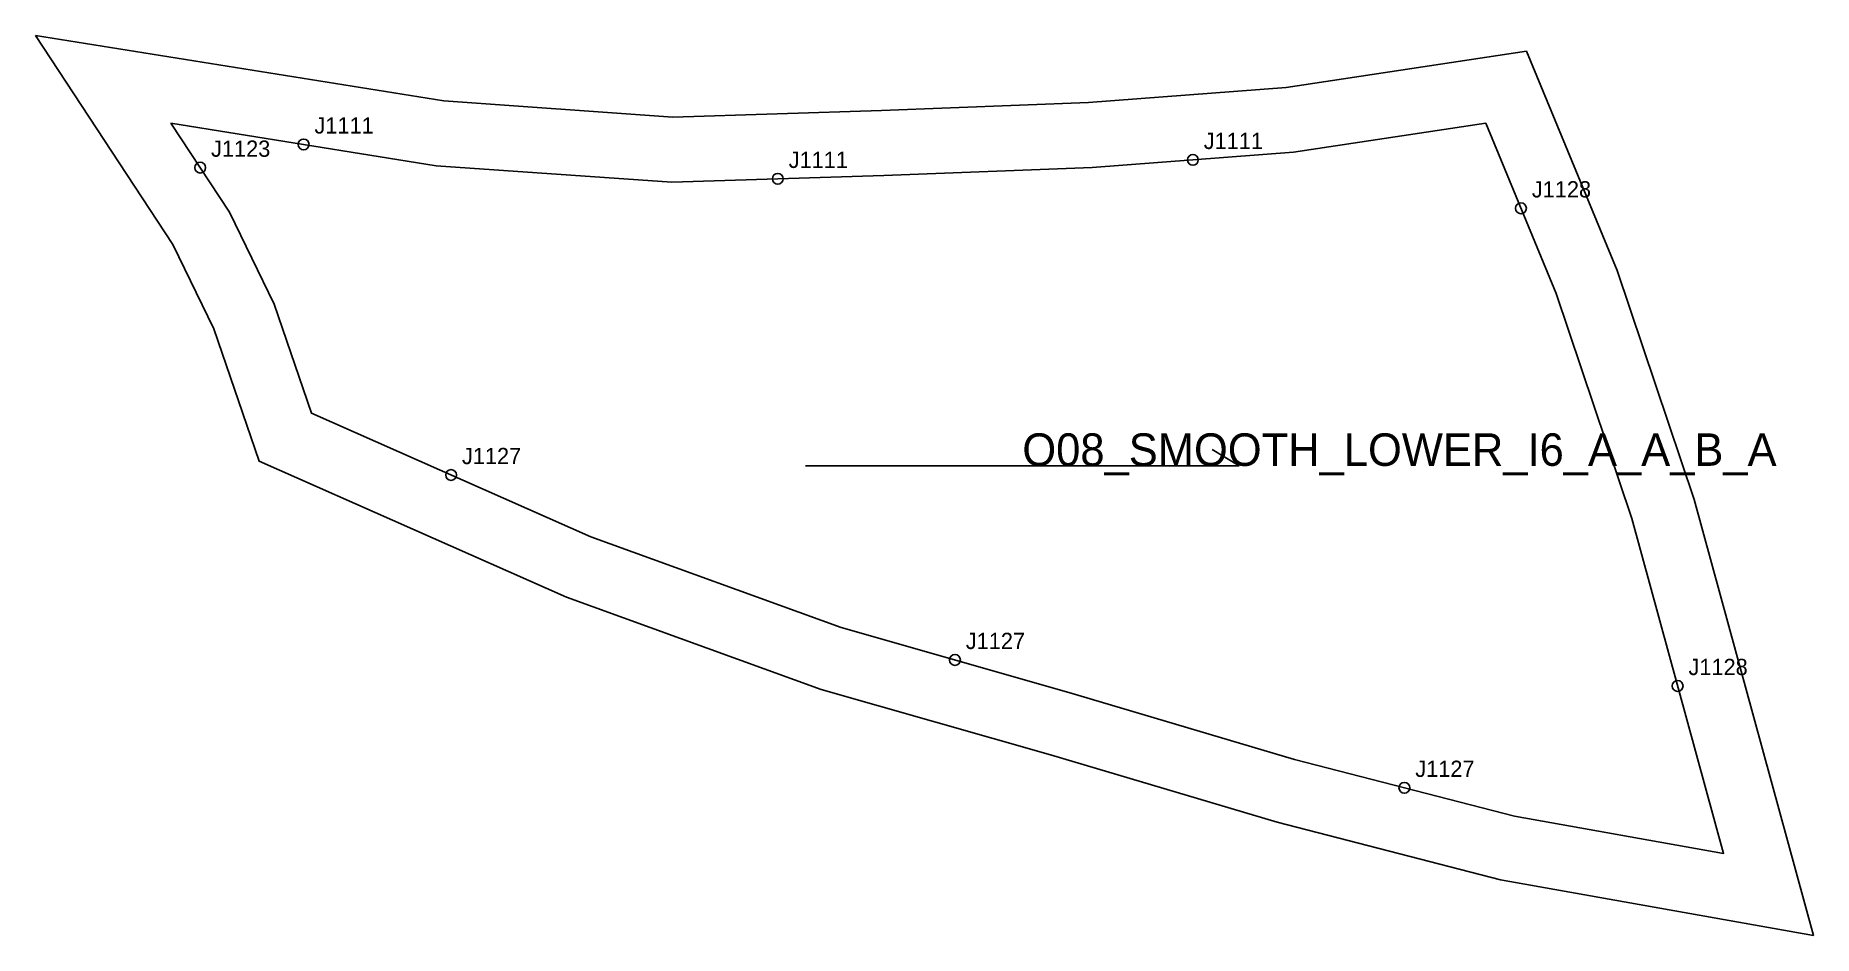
# Model space of a CAD drawing. Header units: millimetres. Extents: x -25 to 303, y -150 to 16.
import ezdxf

# ---------------------------------------------------------------- set-up
doc = ezdxf.new("R2010")
doc.units = ezdxf.units.MM
for name, color, linetype in [('CUT', 1, 'Continuous'), ('GRAIN', 3, 'Continuous'), ('LABEL', 7, 'Continuous'), ('NOTCH', 2, 'Continuous'), ('SEW', 5, 'Continuous')]:
    doc.layers.add(name, color=color, linetype=linetype)

msp = doc.modelspace()

# ---------------------------------------------------------------- linework, layer by layer
at = {"layer": 'CUT'}
msp.add_lwpolyline([(-24.98, 16.16), (50.32, 4.09), (92.6, 1.12), (131.09, 2.36), (169.24, 3.79), (205.72, 6.59), (250.03, 13.27), (266.76, -27.19), (280.95, -69.41), (302.97, -149.79), (245.25, -139.51), (204.03, -128.9), (162.24, -116.49), (119.94, -104.41), (72.96, -87.4), (16.25, -62.35), (7.91, -37.95), (0.33, -22.35), (-24.98, 16.16)], close=True, dxfattribs=at)
at = {"layer": 'GRAIN'}
for p, q in [((197.04, -63.2), (192.04, -60.2)), ((117.04, -63.2), (197.04, -63.2))]:
    msp.add_line(p, q, dxfattribs=at)
at = {"layer": 'NOTCH'}
for centre in [(24.47, -3.92), (188.5, -6.77), (5.39, -8.2), (111.94, -10.26), (249.02, -15.7), (51.67, -64.88), (144.61, -98.98), (277.92, -103.78), (227.52, -122.56)]:
    msp.add_circle(centre, 1, dxfattribs=at)
at = {"layer": 'SEW'}
msp.add_lwpolyline([(0, 0), (48.94, -7.84), (92.37, -10.9), (131.51, -9.63), (169.92, -8.2), (207.07, -5.34), (242.53, 0), (255.51, -31.4), (269.47, -72.91), (286.38, -134.65), (247.8, -127.78), (207.24, -117.34), (165.6, -104.97), (123.63, -92.99), (77.43, -76.26), (25.91, -53.5), (19.02, -33.37), (10.78, -16.41)], close=True, dxfattribs=at)

# ---------------------------------------------------------------- texts
at = {"layer": 'LABEL'}
for s, height, p in [('J1111', 3, (26.47, -1.92)), ('J1123', 3, (7.39, -6.2)), ('J1111', 3, (190.5, -4.77)), ('J1111', 3, (113.94, -8.26)), ('J1128', 3, (251.02, -13.7)), ('O08_SMOOTH_LOWER_I6_A_A_B_A', 6, (157.04, -63.2)), ('J1127', 3, (53.67, -62.88)), ('J1127', 3, (146.61, -96.98)), ('J1128', 3, (279.92, -101.78)), ('J1127', 3, (229.52, -120.56))]:
    msp.add_text(s, height=height, dxfattribs=at).set_placement(p)

doc.saveas('drawing.dxf')
